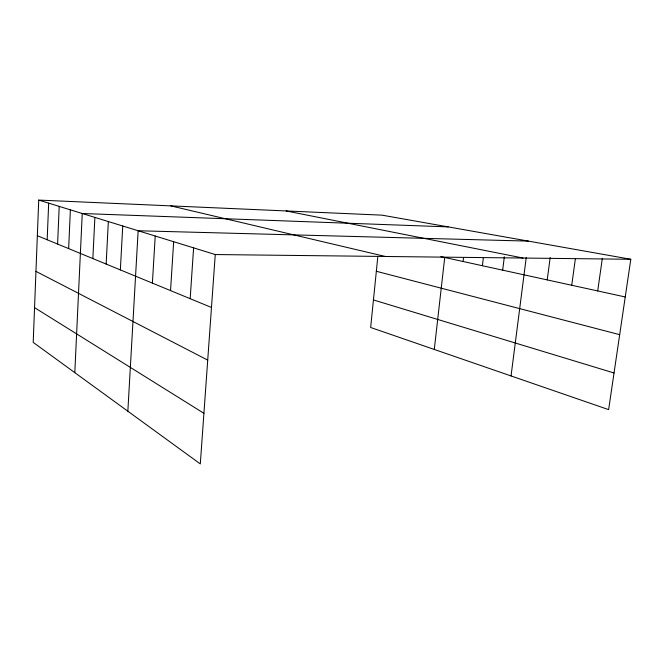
<?xml version="1.0" encoding="UTF-8"?>
<svg xmlns="http://www.w3.org/2000/svg" width="664" height="664" viewBox="0 0 664 664"><rect width="100%" height="100%" fill="white"/><g stroke="black" fill="none" stroke-linecap="round" stroke-linejoin="round"><path stroke-width="1" d="M38.728 200.08L33.2 342.383L200.304 463.92L215.261 254.544L38.728 200.08L382.016 215.153L630.8 259.275L608.631 409.63L370.653 327.485L377.758 257.25M47.185 239.762L48.671 203.151M57.602 244.053L59.212 206.396M68.649 248.602L70.376 209.841M74.8 372.637L82.245 213.509L448.192 226.889M92.852 258.578L94.877 217.402M106.149 264.056L108.34 221.56M120.35 269.916L122.74 226.001M127.845 411.223L138.153 230.757L528.345 241.107M152.388 283.113L155.227 236.019M170.54 290.6L173.661 241.704M190.178 298.684L193.597 247.863M434.289 349.455L444.722 257.491M463.099 261.508L463.572 257.466M482.396 265.724L483.359 257.707M502.673 270.165L504.333 256.802M511.048 375.948L526.245 257.458M547.211 279.901L550.19 257.491M571.737 285.263L575.364 258.819M597.7 290.948L602.331 258.396M215.261 254.544L630.8 259.275M286.101 210.945L523.049 258.047M440.83 256.636L625.239 296.966M170.847 205.881L385.344 256.478M376.339 271.277L619.686 334.673M373.442 299.945L614.034 372.977M37.342 235.703L211.476 307.465M35.956 271.368L207.716 360.112M34.545 307.639L203.914 413.298"/></g></svg>
